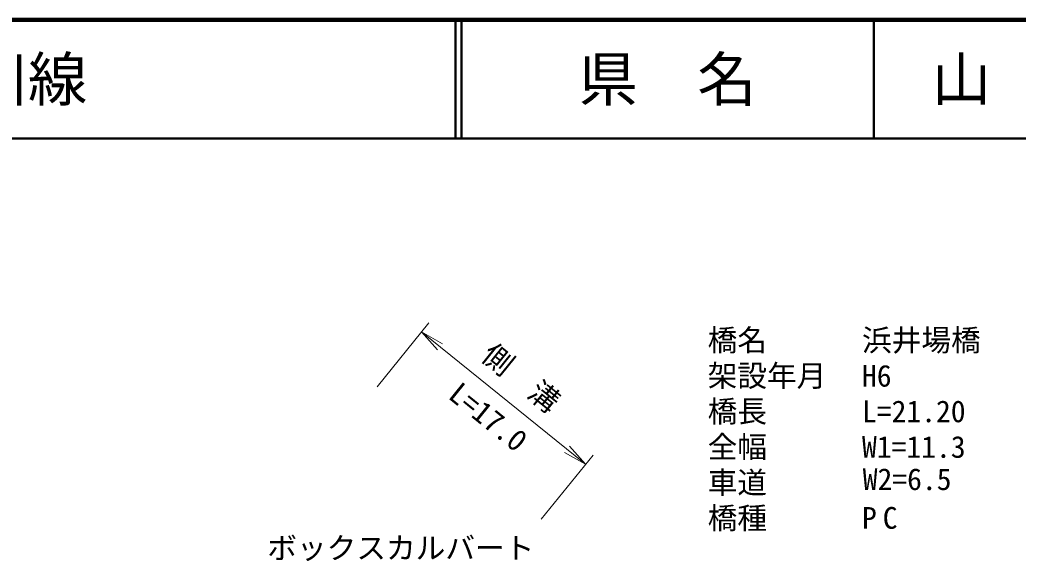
# Model space of a CAD drawing. Units: millimetres, scale not verified. Extents: x 40000 to 680000, y 20000 to 380000.
# Drawn here: x 261066 to 345146, y 334377 to 380000 of the extents above; entities that cross this region are included whole.
import ezdxf
from ezdxf.enums import TextEntityAlignment as Align

# ---------------------------------------------------------------- set-up
doc = ezdxf.new("R2010")
doc.units = ezdxf.units.MM
doc.header["$LTSCALE"] = 1000
for name, color, linetype, lineweight in [('M-STR-HTXT', 7, 'Continuous', 13), ('M-TTL', 2, 'Continuous', 140), ('M-TTL-LINE', 7, 'Continuous', 50)]:
    doc.layers.add(name, color=color, linetype=linetype, lineweight=lineweight)
doc.layers.add('M-TTL-TXT', color=7, linetype='Continuous')
doc.styles.add('ＭＳ ゴシック', font='')
doc.styles.get('ＭＳ ゴシック').set_extended_font_data('MS Gothic')

# ---------------------------------------------------------------- blocks, each defined once
blk = doc.blocks.new('open_arrow')
at = {"color": 0, "linetype": 'Continuous', "lineweight": -2}
blk.add_lwpolyline([(7.5, 1.25), (0, 0), (7.5, -1.25)], dxfattribs=at)

msp = doc.modelspace()

# ---------------------------------------------------------------- linework, layer by layer
at = {"layer": 'M-STR-HTXT'}
for p, q in [((291145, 349059), (295513, 354473)), ((308716, 342536), (294885, 353695)), ((304976, 337901), (309344, 343315))]:
    msp.add_line(p, q, dxfattribs=at)
at = {"layer": 'M-TTL'}
msp.add_line((680000, 380000), (40000, 380000), dxfattribs=at)
at = {"layer": 'M-TTL-LINE'}
for p, q in [((297750, 380000), (297750, 370000)), ((298250, 380000), (298250, 370000)), ((333000, 380000), (333000, 370000)), ((40000, 370000), (680000, 370000))]:
    msp.add_line(p, q, dxfattribs=at)

# ---------------------------------------------------------------- block references
at = {"layer": 'M-STR-HTXT', "xscale": 267, "yscale": 267}
for p, rotation in [((294885, 353695), 321.1), ((308716, 342536), 141.1)]:
    msp.add_blockref('open_arrow', p, dxfattribs=dict(at, rotation=rotation))

# ---------------------------------------------------------------- texts
at = {"layer": 'M-STR-HTXT', "style": 'ＭＳ ゴシック'}
for s, p in [('橋名', (319000, 353000)), ('浜井場橋', (332000, 353000)), ('架設年月', (319000, 350000)), ('H6', (332000, 350000)), ('橋長', (319000, 347000)), ('L=21.20', (332000, 347000)), ('全幅', (319000, 344000)), ('W1=11.3', (332000, 344000)), ('車道', (319000, 341000)), ('W2=6.5', (332060, 341280)), ('橋種', (319000, 338000)), ('ボックスカルバート', (281901, 335481))]:
    msp.add_text(s, height=1833, dxfattribs=at).set_placement(p, align=Align.MIDDLE_LEFT)
msp.add_text('側\u3000溝', height=1833, rotation=321.105, dxfattribs=at).set_placement((300372, 352175), align=Align.MIDDLE_LEFT)
msp.add_text('L=17.0', height=1833, rotation=321.105, dxfattribs=at).set_placement((299603, 345392), align=Align.BOTTOM_CENTER)
at = {"layer": 'M-STR-HTXT', "insert": (332000, 338000), "char_height": 1833, "attachment_point": 4, "style": 'ＭＳ ゴシック'}
msp.add_mtext('\\T1.4;PC', dxfattribs=at)
at = {"layer": 'M-TTL-TXT', "style": 'ＭＳ ゴシック'}
msp.add_text('主要地方道豊浦菊川線', height=3666, dxfattribs=at).set_placement((216734, 375000), align=Align.MIDDLE_LEFT)
for s, p in [('県\u3000名', (315625, 375000)), ('山\u3000口\u3000県', (350375, 375000))]:
    msp.add_text(s, height=3666, dxfattribs=at).set_placement(p, align=Align.MIDDLE_CENTER)

doc.saveas('drawing.dxf')
